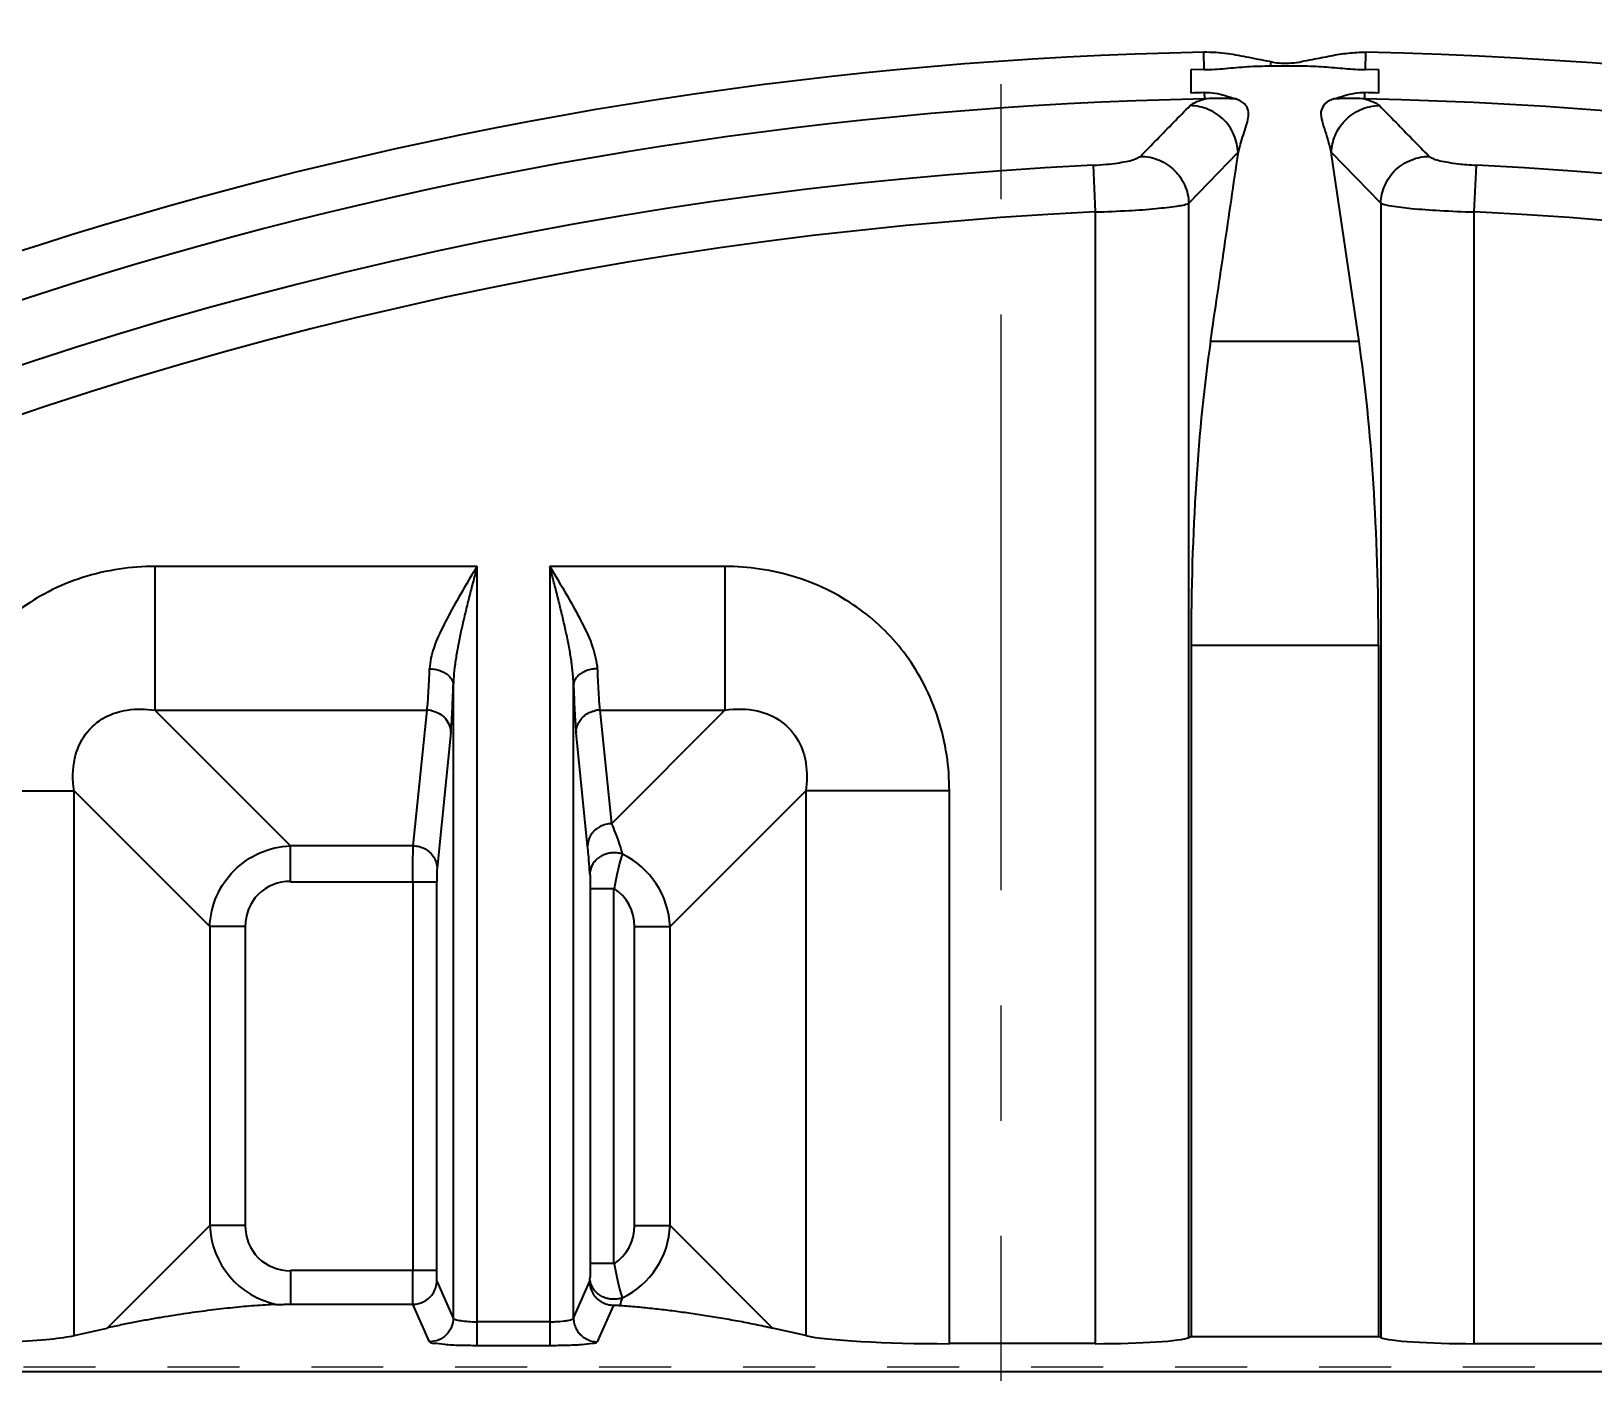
# Model space of a CAD drawing. Header units: millimetres. Extents: x 3054 to 4939, y -1170 to 130.
# Drawn here: x 4472.23 to 4505.29, y -141.18 to -112.8 of the extents above; entities that cross this region are included whole.
import ezdxf

# ---------------------------------------------------------------- set-up
doc = ezdxf.new("R2010")
doc.units = ezdxf.units.MM
doc.header["$LTSCALE"] = 16.335
doc.header["$PDMODE"] = 3
doc.header["$PDSIZE"] = 0.3125
doc.linetypes.add('CENTER', pattern=[0.6, 0.375, -0.075, 0.075, -0.075])
doc.linetypes.add('HIDDEN', pattern=[0.2, 0.1, -0.1])
doc.layers.get('0').update_dxf_attribs({"linetype": 'CONTINUOUS'})
doc.layers.get('Defpoints').update_dxf_attribs({"linetype": 'CONTINUOUS'})
doc.layers.add('center', color=1, linetype='CENTER', lineweight=9)
doc.layers.add('cool', color=153, linetype='HIDDEN', lineweight=9)
doc.styles.get("Standard").update_dxf_attribs({"font": 'txt', "width": 0.8})
doc.dimstyles.get("Standard").update_dxf_attribs({"dimtxt": 0.15625, "dimasz": 0.1875, "dimexe": 0.125, "dimexo": 0.0625, "dimtad": 0, "dimtih": 1, "dimtoh": 1, "dimdsep": 46, "dimtxsty": 'Standard', "dimcen": 0.09, "dimadec": 0, "dimazin": 0, "dimtp": 0.01, "dimtm": 0.01, "dimtfac": 1, "dimtofl": 0, "dimtmove": 0, "dimatfit": 3, "dimfxl": 0, "dimtolj": 1, "dimarcsym": 0})

# ---------------------------------------------------------------- blocks, each defined once
blk = doc.blocks.new('*D324')
at = {"color": 4, "lineweight": -2}
blk.add_line((4492.764, -69.032), (4492.764, -39.248), dxfattribs=at)
at = {"layer": 'Defpoints', "color": 0}
for p in [(4492.764, -39.248), (4492.764, -69.032), (4492.764, -205.077)]:
    blk.add_point(p, dxfattribs=at)
at = {"color": 6, "insert": (4492.764, -34.248), "char_height": 5, "attachment_point": 5, "rotation": 90}
blk.add_mtext('\\A1;0.00', dxfattribs=at)
blk = doc.blocks.new('*D337')
at = {"color": 4, "lineweight": -2}
for p, q in [((4598.716, -49.248), (4598.716, -39.248)), ((4598.263, -59.248), (4598.716, -49.248)), ((4598.263, -198.122), (4598.263, -59.248))]:
    blk.add_line(p, q, dxfattribs=at)
at = {"layer": 'Defpoints', "color": 0}
for p in [(4598.716, -39.248), (4598.263, -198.122), (4492.764, -205.077)]:
    blk.add_point(p, dxfattribs=at)
at = {"color": 6, "insert": (4598.716, -30.581), "char_height": 5, "attachment_point": 5, "rotation": 90}
blk.add_mtext('\\A1;105.50', dxfattribs=at)
blk = doc.blocks.new('*D338')
at = {"color": 4, "lineweight": -2}
blk.add_line((4621.264, -84.428), (4621.264, -39.248), dxfattribs=at)
at = {"layer": 'Defpoints', "color": 0}
for p in [(4621.264, -39.248), (4621.264, -84.428), (4492.764, -205.077)]:
    blk.add_point(p, dxfattribs=at)
at = {"color": 6, "insert": (4621.264, -30.248), "char_height": 5, "attachment_point": 5, "rotation": 90}
blk.add_mtext('\\A1;128.50', dxfattribs=at)
blk = doc.blocks.new('*D325')
at = {"color": 4, "lineweight": -2}
blk.add_line((4624.779, -87.077), (4659.37, -87.077), dxfattribs=at)
at = {"layer": 'Defpoints', "color": 0}
for p in [(4624.779, -87.077), (4659.37, -87.077), (4492.764, -205.077)]:
    blk.add_point(p, dxfattribs=at)
at = {"color": 6, "insert": (4667.37, -87.077), "char_height": 5, "attachment_point": 5}
blk.add_mtext('\\A1;118.00', dxfattribs=at)
blk = doc.blocks.new('*D344')
at = {"color": 4, "lineweight": -2}
blk.add_line((4360.655, -87.077), (4327.293, -87.077), dxfattribs=at)
at = {"layer": 'Defpoints', "color": 0}
for p in [(4327.293, -87.077), (4360.655, -87.077), (4492.764, -205.077)]:
    blk.add_point(p, dxfattribs=at)
at = {"color": 6, "insert": (4319.293, -87.077), "char_height": 5, "attachment_point": 5}
blk.add_mtext('\\A1;118.00', dxfattribs=at)
blk = doc.blocks.new('*D329')
at = {"color": 4, "lineweight": -2}
blk.add_line((4364.264, -83.83), (4364.264, -39.373), dxfattribs=at)
at = {"layer": 'Defpoints', "color": 0}
for p in [(4364.264, -39.373), (4364.264, -83.83), (4492.764, -205.077)]:
    blk.add_point(p, dxfattribs=at)
at = {"color": 6, "insert": (4364.264, -30.373), "char_height": 5, "attachment_point": 5, "rotation": 90}
blk.add_mtext('\\A1;128.50', dxfattribs=at)
blk = doc.blocks.new('*D353')
at = {"color": 4, "lineweight": -2}
blk.add_line((4399.725, -185.979), (4399.725, -38.74), dxfattribs=at)
at = {"layer": 'Defpoints', "color": 0}
for p in [(4399.725, -38.74), (4399.725, -185.979), (4492.764, -205.077)]:
    blk.add_point(p, dxfattribs=at)
at = {"color": 6, "insert": (4399.725, -31.073), "char_height": 5, "attachment_point": 5, "rotation": 90}
blk.add_mtext('\\A1;93.04', dxfattribs=at)
blk = doc.blocks.new('*D354')
at = {"color": 4, "lineweight": -2}
blk.add_line((4417.363, -157.922), (4417.363, -38.74), dxfattribs=at)
at = {"layer": 'Defpoints', "color": 0}
for p in [(4417.363, -38.74), (4417.363, -157.922), (4492.764, -205.077)]:
    blk.add_point(p, dxfattribs=at)
at = {"color": 6, "insert": (4417.363, -31.073), "char_height": 5, "attachment_point": 5, "rotation": 90}
blk.add_mtext('\\A1;75.40', dxfattribs=at)
blk = doc.blocks.new('*D355')
at = {"color": 4, "lineweight": -2}
for p, q in [((4442.712, -48.74), (4442.712, -38.74)), ((4436.458, -58.74), (4442.712, -48.74)), ((4436.458, -156.917), (4436.458, -58.74))]:
    blk.add_line(p, q, dxfattribs=at)
at = {"layer": 'Defpoints', "color": 0}
for p in [(4442.712, -38.74), (4436.458, -156.917), (4492.764, -205.077)]:
    blk.add_point(p, dxfattribs=at)
at = {"color": 6, "insert": (4442.712, -31.407), "char_height": 5, "attachment_point": 5, "rotation": 90}
blk.add_mtext('\\A1;56.31', dxfattribs=at)
blk = doc.blocks.new('*D356')
at = {"color": 4, "lineweight": -2}
blk.add_line((4431.433, -181.037), (4431.433, -38.74), dxfattribs=at)
at = {"layer": 'Defpoints', "color": 0}
for p in [(4431.433, -38.74), (4431.433, -181.037), (4492.764, -205.077)]:
    blk.add_point(p, dxfattribs=at)
at = {"color": 6, "insert": (4431.433, -31.407), "char_height": 5, "attachment_point": 5, "rotation": 90}
blk.add_mtext('\\A1;61.33', dxfattribs=at)

msp = doc.modelspace()

# ---------------------------------------------------------------- linework, layer by layer
at = {"color": 6, "linetype": 'Continuous'}
for p, q in [((4497.062, -113.622), (4497.055, -113.248)), ((4500.475, -113.622), (4500.482, -113.248)), ((4496.784, -114.114), (4496.784, -113.616)), ((4497.061, -113.622), (4496.784, -113.616)), ((4498.467, -113.54), (4498.479, -113.454)), ((4500.753, -113.616), (4500.476, -113.622)), ((4500.753, -113.616), (4500.753, -114.114)), ((4497.074, -114.238), (4497.072, -114.102)), ((4500.462, -114.238), (4500.465, -114.102)), ((4497.778, -115.368), (4496.736, -116.442)), ((4500.801, -116.442), (4499.758, -115.368)), ((4494.709, -115.642), (4494.757, -116.63)), ((4500.341, -119.371), (4499.756, -115.415)), ((4502.78, -116.63), (4502.827, -115.642)), ((4494.757, -116.63), (4494.757, -140.588)), ((4496.736, -140.458), (4496.736, -116.442)), ((4500.8, -116.442), (4500.8, -140.458)), ((4502.78, -140.588), (4502.78, -116.63)), ((4500.341, -119.371), (4497.196, -119.371)), ((4474.843, -124.135), (4474.843, -127.176)), ((4481.666, -124.135), (4474.843, -124.135)), ((4481.666, -140.625), (4481.666, -124.135)), ((4483.208, -124.135), (4483.208, -140.625)), ((4486.915, -124.135), (4483.208, -124.135)), ((4486.915, -124.135), (4486.915, -127.176)), ((4496.784, -125.799), (4496.784, -140.436)), ((4496.784, -125.799), (4500.753, -125.799)), ((4500.753, -125.799), (4500.753, -140.436)), ((4481.164, -126.64), (4481.164, -140.047)), ((4483.71, -140.047), (4483.71, -126.64)), ((4474.843, -127.176), (4477.716, -130.049)), ((4474.843, -127.176), (4480.608, -127.176)), ((4480.317, -130.049), (4480.608, -127.176)), ((4484.266, -127.176), (4484.51, -129.582)), ((4484.266, -127.176), (4486.915, -127.176)), ((4484.51, -129.582), (4486.915, -127.176)), ((4481.11, -127.651), (4480.819, -130.524)), ((4484.008, -130.057), (4483.764, -127.651)), ((4470.092, -128.887), (4473.133, -128.887)), ((4473.133, -140.418), (4473.133, -128.887)), ((4476.006, -131.76), (4473.133, -128.887)), ((4488.626, -128.887), (4485.753, -131.76)), ((4488.626, -128.887), (4488.626, -140.418)), ((4491.667, -128.887), (4488.626, -128.887)), ((4491.667, -140.588), (4491.667, -128.887)), ((4477.716, -130.802), (4477.716, -130.049)), ((4480.317, -130.049), (4477.716, -130.049)), ((4477.716, -130.809), (4480.812, -130.809)), ((4480.31, -130.809), (4480.31, -139.036)), ((4480.812, -139.036), (4480.812, -130.809)), ((4484.062, -130.957), (4484.062, -138.888)), ((4484.565, -130.957), (4484.062, -130.957)), ((4484.565, -138.888), (4484.565, -130.957)), ((4476.006, -131.76), (4476.006, -138.086)), ((4476.766, -131.76), (4476.006, -131.76)), ((4476.766, -138.086), (4476.766, -131.76)), ((4484.993, -131.76), (4484.993, -138.086)), ((4485, -131.76), (4485.753, -131.76)), ((4485.753, -138.086), (4485.753, -131.76)), ((4473.835, -140.257), (4476.006, -138.086)), ((4476.759, -138.086), (4476.006, -138.086)), ((4484.993, -138.086), (4485.753, -138.086)), ((4485.753, -138.086), (4487.924, -140.257)), ((4477.716, -139.036), (4477.716, -139.753)), ((4480.812, -139.036), (4477.716, -139.036)), ((4484.565, -138.888), (4484.062, -138.888)), ((4480.815, -139.262), (4481.164, -140.047)), ((4483.71, -140.047), (4484.051, -139.28)), ((4477.716, -139.753), (4480.31, -139.753)), ((4480.663, -140.548), (4480.31, -139.753)), ((4484.556, -139.773), (4484.212, -140.548)), ((4483.208, -140.124), (4481.666, -140.124)), ((4473.133, -140.418), (4473.835, -140.257)), ((4488.626, -140.418), (4487.924, -140.257)), ((4496.736, -140.458), (4496.784, -140.436)), ((4496.784, -140.436), (4500.753, -140.436)), ((4500.8, -140.458), (4500.753, -140.436)), ((4481.666, -140.625), (4483.208, -140.625)), ((4494.757, -140.588), (4491.667, -140.588)), ((4502.78, -140.588), (4505.87, -140.588)), ((4509.823, -141.183), (4465.603, -141.183))]:
    msp.add_line(p, q, dxfattribs=at)
for centre, radius, start, end in [((4492.738, -200.047), 102.106, 14.82382, 151.07152), ((4492.738, -200.047), 101.607, 14.8262, 150.88167), ((4492.738, -200.047), 101.159, 14.89345, 150.74007), ((4492.738, -200.047), 100.659, 14.89585, 150.80622), ((4492.738, -200.047), 100.5, 87.50192, 136.84821), ((4492.738, -200.047), 100.5, 43.15179, 85.61752), ((4498.768, -200.047), 86.816, 91.13098, 151.21851), ((4498.768, -200.047), 86.814, 316.84438, 88.8719), ((4498.768, -200.047), 85.826, 91.13101, 152.00809), ((4499.188, -165.395), 51.337, 92.3639, 92.6845), ((4498.768, -200.047), 85.826, 320.71572, 88.869), ((4498.347, -165.434), 51.376, 87.3157, 87.6354), ((4498.768, -200.047), 84.503, 92.75328, 177.24672), ((4498.768, -200.047), 84.503, 2.75328, 87.24672), ((4498.768, -200.047), 83.513, 92.75328, 177.24672), ((4498.768, -200.047), 83.513, 2.75328, 87.24672), ((4480.602, -127.709), 0.533, 79.0448, 89.3735), ((4483.964, -131.836), 1.79, 2.4517, 64.1405), ((4477.796, -138.007), 1.791, 182.5233, 257.8263), ((4483.967, -138.011), 1.788, 295.8098, 357.5927), ((4454.082, -137.162), 30.043, 355.9579, 356.106), ((4479.433, -138.045), 5.54, 341.7762, 343.4878)]:
    msp.add_arc(centre, radius, start, end, dxfattribs=at)
for centre, major_axis, ratio, start_param, end_param in [((4498.547, -125.799), (0, 10), 0.176327, 0.872665, 1.570796), ((4498.99, -125.799), (0, 10), 0.176327, -1.570796, -0.872665), ((4470.092, -140.335), (3.216, 0), 0.078702, -1.002395, -0.331614), ((4491.667, -140.335), (3.216, 0), 0.078702, -2.809979, -1.570796), ((4494.757, -140.43), (2.01, 0), 0.078702, -1.570796, -0.174533), ((4502.78, -140.43), (2.01, 0), 0.078702, -2.96706, -1.570796)]:
    msp.add_ellipse(centre, major_axis=major_axis, ratio=ratio, start_param=start_param, end_param=end_param, dxfattribs=at)
for points, knots in [([(4498.513, -113.461), (4498.348, -113.427), (4498.032, -113.367), (4497.549, -113.266), (4497.225, -113.251), (4497.055, -113.248)], [0, 0, 0, 0, 0.343852, 0.65335, 1, 1, 1, 1]), ([(4499.125, -113.443), (4499.2, -113.431), (4499.406, -113.391), (4499.734, -113.323), (4500.109, -113.26), (4500.356, -113.248), (4500.478, -113.248)], [0, 0, 0, 0, 0.167744, 0.459757, 0.733862, 1, 1, 1, 1]), ([(4498.466, -113.544), (4498.303, -113.546), (4497.983, -113.555), (4497.516, -113.6), (4497.211, -113.624), (4497.061, -113.622)], [0, 0, 0, 0, 0.348169, 0.681469, 1, 1, 1, 1]), ([(4499.134, -113.545), (4499.061, -113.544), (4498.914, -113.544), (4498.691, -113.543), (4498.542, -113.541), (4498.466, -113.544)], [0, 0, 0, 0, 0.328224, 0.661511, 1, 1, 1, 1]), ([(4498.513, -113.461), (4498.573, -113.47), (4498.703, -113.482), (4498.909, -113.478), (4499.052, -113.46), (4499.125, -113.448)], [0, 0, 0, 0, 0.294288, 0.637297, 1, 1, 1, 1]), ([(4500.476, -113.622), (4500.332, -113.624), (4500.04, -113.603), (4499.594, -113.557), (4499.289, -113.547), (4499.134, -113.545)], [0, 0, 0, 0, 0.320077, 0.653287, 1, 1, 1, 1]), ([(4495.711, -115.453), (4495.829, -115.334), (4496.065, -115.096), (4496.412, -114.734), (4496.647, -114.497), (4496.766, -114.378)], [0, 0, 0, 0, 0.33453, 0.665969, 1, 1, 1, 1]), ([(4496.766, -114.379), (4496.785, -114.359), (4496.841, -114.322), (4496.945, -114.277), (4497.028, -114.251), (4497.074, -114.238)], [0, 0, 0, 0, 0.243227, 0.576391, 1, 1, 1, 1]), ([(4497.779, -115.422), (4497.782, -115.295), (4497.729, -115.028), (4497.515, -114.671), (4497.165, -114.443), (4496.896, -114.38), (4496.766, -114.379)], [0, 0, 0, 0, 0.238816, 0.4967, 0.756649, 1, 1, 1, 1]), ([(4497.071, -114.102), (4497.143, -114.099), (4497.291, -114.11), (4497.51, -114.164), (4497.655, -114.213), (4497.729, -114.238)], [0, 0, 0, 0, 0.321227, 0.65437, 1, 1, 1, 1]), ([(4497.729, -114.238), (4497.651, -114.235), (4497.501, -114.229), (4497.282, -114.226), (4497.142, -114.232), (4497.074, -114.238)], [0, 0, 0, 0, 0.357495, 0.687413, 1, 1, 1, 1]), ([(4497.781, -115.415), (4497.795, -115.342), (4497.826, -115.201), (4497.889, -115), (4497.954, -114.815), (4497.998, -114.643), (4498.012, -114.471), (4497.91, -114.312), (4497.794, -114.26), (4497.729, -114.238)], [0, 0, 0, 0, 0.166158, 0.324207, 0.471555, 0.605005, 0.724562, 0.846502, 1, 1, 1, 1]), ([(4499.809, -114.238), (4499.74, -114.261), (4499.61, -114.318), (4499.512, -114.514), (4499.558, -114.72), (4499.627, -114.931), (4499.701, -115.165), (4499.739, -115.329), (4499.756, -115.415)], [0, 0, 0, 0, 0.162412, 0.301983, 0.451715, 0.620403, 0.803856, 1, 1, 1, 1]), ([(4499.758, -115.368), (4499.762, -115.25), (4499.815, -115), (4500.028, -114.675), (4500.361, -114.439), (4500.633, -114.379), (4500.771, -114.378)], [0, 0, 0, 0, 0.229139, 0.480489, 0.733306, 1, 1, 1, 1]), ([(4499.809, -114.238), (4499.882, -114.213), (4500.027, -114.164), (4500.246, -114.111), (4500.394, -114.099), (4500.467, -114.102)], [0, 0, 0, 0, 0.344588, 0.678929, 1, 1, 1, 1]), ([(4500.462, -114.238), (4500.394, -114.232), (4500.254, -114.226), (4500.036, -114.228), (4499.887, -114.234), (4499.809, -114.238)], [0, 0, 0, 0, 0.314063, 0.641556, 1, 1, 1, 1]), ([(4500.462, -114.238), (4500.509, -114.251), (4500.591, -114.276), (4500.696, -114.322), (4500.751, -114.359), (4500.771, -114.379)], [0, 0, 0, 0, 0.423606, 0.756733, 1, 1, 1, 1]), ([(4500.771, -114.378), (4500.889, -114.497), (4501.124, -114.734), (4501.472, -115.096), (4501.707, -115.334), (4501.826, -115.453)], [0, 0, 0, 0, 0.33403, 0.665469, 1, 1, 1, 1]), ([(4494.709, -115.642), (4494.805, -115.636), (4494.975, -115.625), (4495.209, -115.598), (4495.4, -115.563), (4495.544, -115.535), (4495.643, -115.491), (4495.689, -115.466), (4495.711, -115.453)], [0, 0, 0, 0, 0.280841, 0.498051, 0.685554, 0.847484, 0.925943, 1, 1, 1, 1]), ([(4495.711, -115.453), (4495.849, -115.452), (4496.118, -115.508), (4496.452, -115.735), (4496.674, -116.058), (4496.732, -116.315), (4496.736, -116.442)], [0, 0, 0, 0, 0.264728, 0.510275, 0.755999, 1, 1, 1, 1]), ([(4500.801, -116.442), (4500.805, -116.316), (4500.87, -116.057), (4501.093, -115.719), (4501.439, -115.508), (4501.7, -115.452), (4501.826, -115.453)], [0, 0, 0, 0, 0.24142, 0.500004, 0.758586, 1, 1, 1, 1]), ([(4501.826, -115.453), (4501.853, -115.475), (4501.928, -115.513), (4502.065, -115.549), (4502.241, -115.583), (4502.431, -115.611), (4502.631, -115.627), (4502.758, -115.637), (4502.827, -115.642)], [0, 0, 0, 0, 0.10281, 0.238979, 0.413887, 0.62805, 0.797794, 1, 1, 1, 1]), ([(4494.757, -116.63), (4494.993, -116.623), (4495.422, -116.606), (4496, -116.567), (4496.42, -116.514), (4496.66, -116.482), (4496.736, -116.442)], [0, 0, 0, 0, 0.356127, 0.646424, 0.869859, 1, 1, 1, 1]), ([(4500.8, -116.442), (4500.867, -116.477), (4501.09, -116.511), (4501.503, -116.564), (4502.093, -116.605), (4502.537, -116.623), (4502.78, -116.63)], [0, 0, 0, 0, 0.113395, 0.3304, 0.634134, 1, 1, 1, 1]), ([(4474.843, -124.135), (4474.59, -124.135), (4474.072, -124.173), (4473.312, -124.349), (4472.6, -124.642), (4471.977, -125.027), (4471.443, -125.485), (4470.983, -126.02), (4470.595, -126.65), (4470.301, -127.367), (4470.128, -128.126), (4470.092, -128.639), (4470.092, -128.887)], [0, 0, 0, 0, 0.101243, 0.207278, 0.311362, 0.408018, 0.499665, 0.591828, 0.689541, 0.794718, 0.900878, 1, 1, 1, 1]), ([(4481.666, -124.135), (4481.52, -124.375), (4481.277, -124.777), (4480.969, -125.352), (4480.743, -125.823), (4480.67, -126.152), (4480.662, -126.302)], [0, 0, 0, 0, 0.350171, 0.585482, 0.813171, 1, 1, 1, 1]), ([(4481.666, -124.135), (4481.64, -124.236), (4481.588, -124.436), (4481.511, -124.735), (4481.437, -125.033), (4481.366, -125.33), (4481.301, -125.625), (4481.244, -125.916), (4481.199, -126.198), (4481.172, -126.438), (4481.165, -126.585), (4481.164, -126.64)], [0, 0, 0, 0, 0.121485, 0.242126, 0.362036, 0.481341, 0.600003, 0.716514, 0.828718, 0.935105, 1, 1, 1, 1]), ([(4483.208, -124.135), (4483.351, -124.373), (4483.586, -124.766), (4483.896, -125.332), (4484.121, -125.807), (4484.2, -126.146), (4484.212, -126.302)], [0, 0, 0, 0, 0.345956, 0.571511, 0.805533, 1, 1, 1, 1]), ([(4483.71, -126.64), (4483.709, -126.585), (4483.702, -126.439), (4483.675, -126.198), (4483.63, -125.916), (4483.573, -125.625), (4483.508, -125.33), (4483.437, -125.033), (4483.363, -124.735), (4483.286, -124.436), (4483.234, -124.236), (4483.208, -124.136)], [0, 0, 0, 0, 0.064898, 0.17129, 0.283498, 0.40001, 0.518673, 0.637977, 0.757885, 0.878521, 1, 1, 1, 1]), ([(4491.667, -128.887), (4491.667, -128.634), (4491.629, -128.116), (4491.454, -127.355), (4491.16, -126.644), (4490.775, -126.02), (4490.318, -125.486), (4489.782, -125.027), (4489.152, -124.638), (4488.435, -124.345), (4487.676, -124.172), (4487.163, -124.135), (4486.915, -124.135)], [0, 0, 0, 0, 0.101243, 0.207278, 0.311362, 0.408018, 0.499665, 0.591828, 0.689541, 0.794718, 0.900878, 1, 1, 1, 1]), ([(4480.608, -127.176), (4480.622, -127.059), (4480.642, -126.767), (4480.655, -126.475), (4480.662, -126.302)], [0, 0, 0, 0, 0.405317, 1, 1, 1, 1]), ([(4480.662, -126.302), (4480.68, -126.302), (4480.737, -126.305), (4480.828, -126.32), (4480.914, -126.35), (4480.974, -126.379), (4481.012, -126.403), (4481.047, -126.429), (4481.089, -126.467), (4481.133, -126.523), (4481.159, -126.588), (4481.163, -126.628), (4481.164, -126.64)], [0, 0, 0, 0, 0.081855, 0.258737, 0.419628, 0.492485, 0.559889, 0.624854, 0.690046, 0.818939, 0.944551, 1, 1, 1, 1]), ([(4484.212, -126.302), (4484.194, -126.302), (4484.136, -126.305), (4484.043, -126.321), (4483.957, -126.351), (4483.898, -126.381), (4483.859, -126.405), (4483.824, -126.431), (4483.783, -126.47), (4483.739, -126.526), (4483.715, -126.59), (4483.711, -126.629), (4483.71, -126.64)], [0, 0, 0, 0, 0.085409, 0.26294, 0.424213, 0.497162, 0.564604, 0.629583, 0.694794, 0.823757, 0.949582, 1, 1, 1, 1]), ([(4484.212, -126.302), (4484.214, -126.341), (4484.222, -126.544), (4484.236, -126.836), (4484.256, -127.088), (4484.266, -127.176)], [0, 0, 0, 0, 0.134299, 0.697009, 1, 1, 1, 1]), ([(4481.11, -127.651), (4481.119, -127.568), (4481.133, -127.372), (4481.15, -127.035), (4481.159, -126.781), (4481.164, -126.64)], [0, 0, 0, 0, 0.246982, 0.583297, 1, 1, 1, 1]), ([(4483.71, -126.64), (4483.715, -126.781), (4483.724, -127.035), (4483.741, -127.372), (4483.756, -127.568), (4483.764, -127.651)], [0, 0, 0, 0, 0.416643, 0.753002, 1, 1, 1, 1]), ([(4473.133, -128.887), (4473.1, -128.659), (4473.099, -128.232), (4473.341, -127.665), (4473.76, -127.304), (4474.286, -127.14), (4474.651, -127.148), (4474.843, -127.176)], [0, 0, 0, 0, 0.240021, 0.434939, 0.625378, 0.797411, 1, 1, 1, 1]), ([(4480.703, -127.186), (4480.759, -127.197), (4480.868, -127.239), (4481.043, -127.377), (4481.109, -127.546), (4481.11, -127.651)], [0, 0, 0, 0, 0.257823, 0.520709, 1, 1, 1, 1]), ([(4483.764, -127.651), (4483.764, -127.634), (4483.768, -127.578), (4483.791, -127.489), (4483.835, -127.408), (4483.878, -127.353), (4483.913, -127.317), (4483.951, -127.284), (4484.01, -127.243), (4484.083, -127.208), (4484.145, -127.191), (4484.171, -127.186)], [0, 0, 0, 0, 0.079978, 0.248954, 0.410434, 0.487532, 0.561726, 0.63633, 0.714719, 0.88156, 1, 1, 1, 1]), ([(4484.266, -127.176), (4484.255, -127.176), (4484.234, -127.177), (4484.202, -127.18), (4484.181, -127.184), (4484.171, -127.186)], [0, 0, 0, 0, 0.333079, 0.666158, 1, 1, 1, 1]), ([(4486.915, -127.176), (4487.143, -127.144), (4487.57, -127.143), (4488.137, -127.384), (4488.498, -127.804), (4488.662, -128.33), (4488.654, -128.695), (4488.626, -128.887)], [0, 0, 0, 0, 0.240004, 0.434922, 0.625363, 0.797412, 1, 1, 1, 1]), ([(4484.51, -129.582), (4484.49, -129.582), (4484.428, -129.586), (4484.349, -129.606), (4484.277, -129.637), (4484.23, -129.664), (4484.185, -129.697), (4484.128, -129.748), (4484.066, -129.829), (4484.019, -129.94), (4484.008, -130.019), (4484.008, -130.057)], [0, 0, 0, 0, 0.08078, 0.241816, 0.316734, 0.387448, 0.457812, 0.531616, 0.687973, 0.853268, 1, 1, 1, 1]), ([(4484.51, -129.582), (4484.54, -129.644), (4484.596, -129.779), (4484.674, -129.994), (4484.722, -130.146), (4484.745, -130.226)], [0, 0, 0, 0, 0.303259, 0.637571, 1, 1, 1, 1]), ([(4476.006, -131.76), (4476.015, -131.537), (4476.118, -131.096), (4476.498, -130.538), (4477.055, -130.16), (4477.495, -130.059), (4477.716, -130.049)], [0, 0, 0, 0, 0.252538, 0.500943, 0.748908, 1, 1, 1, 1]), ([(4480.31, -130.809), (4480.308, -130.702), (4480.307, -130.505), (4480.31, -130.252), (4480.313, -130.106), (4480.317, -130.049)], [0, 0, 0, 0, 0.423984, 0.776998, 1, 1, 1, 1]), ([(4480.317, -130.049), (4480.403, -130.05), (4480.575, -130.095), (4480.768, -130.274), (4480.818, -130.442), (4480.819, -130.524)], [0, 0, 0, 0, 0.340895, 0.67491, 1, 1, 1, 1]), ([(4484.056, -130.643), (4484.053, -130.59), (4484.043, -130.453), (4484.027, -130.257), (4484.014, -130.115), (4484.008, -130.057)], [0, 0, 0, 0, 0.273704, 0.701376, 1, 1, 1, 1]), ([(4484.745, -130.226), (4484.715, -130.216), (4484.652, -130.2), (4484.572, -130.195), (4484.507, -130.199), (4484.461, -130.206), (4484.415, -130.217), (4484.354, -130.237), (4484.279, -130.272), (4484.199, -130.332), (4484.132, -130.408), (4484.084, -130.494), (4484.061, -130.574), (4484.057, -130.625), (4484.056, -130.643)], [0, 0, 0, 0, 0.100666, 0.20811, 0.259677, 0.309421, 0.359035, 0.410198, 0.515969, 0.624295, 0.73243, 0.837945, 0.939112, 1, 1, 1, 1]), ([(4484.743, -130.231), (4484.715, -130.289), (4484.675, -130.435), (4484.621, -130.676), (4484.587, -130.855), (4484.567, -130.95)], [0, 0, 0, 0, 0.261788, 0.608203, 1, 1, 1, 1]), ([(4480.819, -130.524), (4480.817, -130.545), (4480.815, -130.598), (4480.812, -130.693), (4480.812, -130.767), (4480.812, -130.809)], [0, 0, 0, 0, 0.218657, 0.559105, 1, 1, 1, 1]), ([(4484.056, -130.643), (4484.058, -130.668), (4484.06, -130.727), (4484.062, -130.832), (4484.062, -130.913), (4484.062, -130.957)], [0, 0, 0, 0, 0.230545, 0.570764, 1, 1, 1, 1]), ([(4480.31, -139.753), (4480.308, -139.693), (4480.307, -139.551), (4480.306, -139.312), (4480.308, -139.132), (4480.31, -139.036)], [0, 0, 0, 0, 0.248743, 0.59723, 1, 1, 1, 1]), ([(4480.815, -139.262), (4480.814, -139.239), (4480.813, -139.192), (4480.812, -139.117), (4480.812, -139.064), (4480.812, -139.036)], [0, 0, 0, 0, 0.296468, 0.631284, 1, 1, 1, 1]), ([(4484.062, -138.888), (4484.062, -138.933), (4484.062, -139.014), (4484.06, -139.118), (4484.058, -139.178), (4484.056, -139.202)], [0, 0, 0, 0, 0.429761, 0.769876, 1, 1, 1, 1]), ([(4484.567, -138.896), (4484.587, -138.99), (4484.621, -139.17), (4484.675, -139.41), (4484.715, -139.556), (4484.743, -139.615)], [0, 0, 0, 0, 0.391847, 0.738271, 1, 1, 1, 1]), ([(4480.31, -139.753), (4480.394, -139.752), (4480.568, -139.708), (4480.763, -139.523), (4480.814, -139.348), (4480.815, -139.262)], [0, 0, 0, 0, 0.328003, 0.666564, 1, 1, 1, 1]), ([(4484.051, -139.28), (4484.052, -139.362), (4484.098, -139.533), (4484.287, -139.724), (4484.467, -139.773), (4484.556, -139.773)], [0, 0, 0, 0, 0.318967, 0.652441, 1, 1, 1, 1]), ([(4484.745, -139.62), (4484.715, -139.63), (4484.652, -139.645), (4484.572, -139.651), (4484.507, -139.646), (4484.46, -139.64), (4484.415, -139.629), (4484.354, -139.609), (4484.279, -139.573), (4484.199, -139.513), (4484.132, -139.438), (4484.084, -139.352), (4484.061, -139.271), (4484.057, -139.221), (4484.056, -139.202)], [0, 0, 0, 0, 0.100717, 0.208153, 0.259717, 0.309457, 0.359068, 0.410227, 0.515991, 0.624312, 0.732444, 0.837959, 0.939129, 1, 1, 1, 1]), ([(4477.4, -139.759), (4477.329, -139.762), (4477.181, -139.77), (4476.958, -139.785), (4476.728, -139.804), (4476.496, -139.827), (4476.26, -139.852), (4476.018, -139.881), (4475.77, -139.913), (4475.514, -139.949), (4475.252, -139.989), (4474.982, -140.032), (4474.704, -140.081), (4474.419, -140.134), (4474.128, -140.192), (4473.933, -140.235), (4473.835, -140.257)], [0, 0, 0, 0, 0.059141, 0.12292, 0.186475, 0.250919, 0.31677, 0.384289, 0.453729, 0.525218, 0.598902, 0.674872, 0.75311, 0.83356, 0.916017, 1, 1, 1, 1]), ([(4477.4, -139.759), (4477.437, -139.758), (4477.508, -139.756), (4477.614, -139.755), (4477.682, -139.754), (4477.716, -139.754)], [0, 0, 0, 0, 0.358505, 0.672485, 1, 1, 1, 1]), ([(4484.556, -139.773), (4484.573, -139.773), (4484.605, -139.774), (4484.651, -139.775), (4484.681, -139.777), (4484.696, -139.778)], [0, 0, 0, 0, 0.348972, 0.687984, 1, 1, 1, 1]), ([(4484.696, -139.778), (4484.816, -139.786), (4485.054, -139.806), (4485.408, -139.842), (4485.758, -139.883), (4486.109, -139.929), (4486.464, -139.982), (4486.824, -140.04), (4487.188, -140.104), (4487.556, -140.176), (4487.801, -140.229), (4487.924, -140.257)], [0, 0, 0, 0, 0.110957, 0.219167, 0.326503, 0.434701, 0.544436, 0.655953, 0.769391, 0.88438, 1, 1, 1, 1]), ([(4481.164, -140.047), (4481.164, -140.11), (4481.135, -140.241), (4481.027, -140.412), (4480.855, -140.52), (4480.725, -140.548), (4480.662, -140.548)], [0, 0, 0, 0, 0.242114, 0.499594, 0.757334, 1, 1, 1, 1]), ([(4481.164, -140.047), (4481.165, -140.054), (4481.182, -140.067), (4481.214, -140.078), (4481.263, -140.091), (4481.353, -140.107), (4481.489, -140.12), (4481.604, -140.124), (4481.666, -140.124)], [0, 0, 0, 0, 0.039049, 0.107647, 0.20576, 0.329877, 0.639064, 1, 1, 1, 1]), ([(4483.208, -140.124), (4483.247, -140.124), (4483.348, -140.122), (4483.474, -140.113), (4483.579, -140.099), (4483.641, -140.086), (4483.683, -140.073), (4483.708, -140.056), (4483.71, -140.047)], [0, 0, 0, 0, 0.228521, 0.584217, 0.730756, 0.848686, 0.947645, 1, 1, 1, 1]), ([(4483.71, -140.047), (4483.71, -140.067), (4483.714, -140.125), (4483.737, -140.22), (4483.78, -140.305), (4483.822, -140.363), (4483.857, -140.402), (4483.896, -140.436), (4483.954, -140.479), (4484.04, -140.522), (4484.134, -140.545), (4484.193, -140.548), (4484.212, -140.548)], [0, 0, 0, 0, 0.073349, 0.224377, 0.367276, 0.434906, 0.499615, 0.56434, 0.63202, 0.775125, 0.926481, 1, 1, 1, 1]), ([(4480.662, -140.548), (4480.678, -140.574), (4480.807, -140.575), (4481.002, -140.611), (4481.317, -140.619), (4481.545, -140.624), (4481.666, -140.625)], [0, 0, 0, 0, 0.091256, 0.317587, 0.639643, 1, 1, 1, 1]), ([(4483.208, -140.625), (4483.325, -140.625), (4483.548, -140.619), (4483.86, -140.612), (4484.061, -140.576), (4484.194, -140.575), (4484.212, -140.548)], [0, 0, 0, 0, 0.347255, 0.668957, 0.902733, 1, 1, 1, 1])]:
    msp.add_open_spline(points, degree=3, knots=knots, dxfattribs=at)
for points in [[(4497.196, -119.371), (4497.295, -118.705), (4497.491, -117.372), (4497.687, -116.039), (4497.785, -115.373)], [(4477.716, -130.802), (4477.461, -130.802), (4476.957, -131), (4476.759, -131.505), (4476.759, -131.76)], [(4485, -131.76), (4485, -131.436), (4484.836, -131.12), (4484.567, -130.95)], [(4476.759, -138.086), (4476.759, -138.341), (4476.957, -138.846), (4477.461, -139.043), (4477.716, -139.043)], [(4484.567, -138.896), (4484.836, -138.726), (4485, -138.41), (4485, -138.086)]]:
    msp.add_open_spline(points, degree=3, dxfattribs=at)
at = {"layer": 'center', "color": 1, "linetype": 'CENTER', "ltscale": 1.990328}
msp.add_line((4492.764, -365.077), (4492.764, -45.077), dxfattribs=at)
at = {"layer": 'cool', "ltscale": 0.932966}
msp.add_line((4347.094, -141.076), (4638.434, -141.076), dxfattribs=at)

# ---------------------------------------------------------------- dimensions: what is measured, and where the dimension line sits
for feature_location, offset, dtype, origin, picture, middle in [((4621.264, -84.428), (0, 45.181), 1, (4492.764, -205.077), '*D338', (4621.264, -30.248)), ((4364.264, -83.83), (0, 44.457), 1, (4492.764, -205.077), '*D329', (4364.264, -30.373)), ((4598.263, -198.122), (0.452, 158.874), 1, (4492.764, -205.077), '*D337', (4598.716, -30.581)), ((4399.725, -185.979), (0, 147.239), 1, (4492.764, -205.077), '*D353', (4399.725, -31.073)), ((4417.363, -157.922), (0, 119.182), 1, (4492.764, -205.077), '*D354', (4417.363, -31.073)), ((4431.433, -181.037), (0, 142.297), 1, (4492.764, -205.077), '*D356', (4431.433, -31.407)), ((4436.458, -156.917), (6.253, 118.177), 1, (4492.764, -205.077), '*D355', (4442.712, -31.407)), ((4492.764246662, -69.031669191), (0, 29.784139534), 1, (4492.764246662, -205.077175407), '*D324', (4492.764246662, -34.247529657)), ((4360.655, -87.077), (-33.362, 0), 0, (4492.764, -205.077), '*D344', (4319.293, -87.077)), ((4624.779, -87.077), (34.59, 0), 0, (4492.764, -205.077), '*D325', (4667.37, -87.077))]:
    dim = msp.add_ordinate_dim(feature_location=feature_location, offset=offset, dtype=dtype, origin=origin, dimstyle='Standard', override={"dimtxt": 5, "dimasz": 5, "dimexe": 0, "dimexo": 0, "dimgap": 0, "dimtih": 0, "dimtoh": 0, "dimzin": 0, "dimcen": 0, "dimclrd": 4, "dimclre": 4, "dimclrt": 6, "dimadec": 2, "dimtp": 0, "dimtm": 0, "dimtzin": 0})
    dim.commit()
    dim.dimension.update_dxf_attribs({"geometry": picture, "text_midpoint": middle})

doc.saveas('drawing.dxf')
